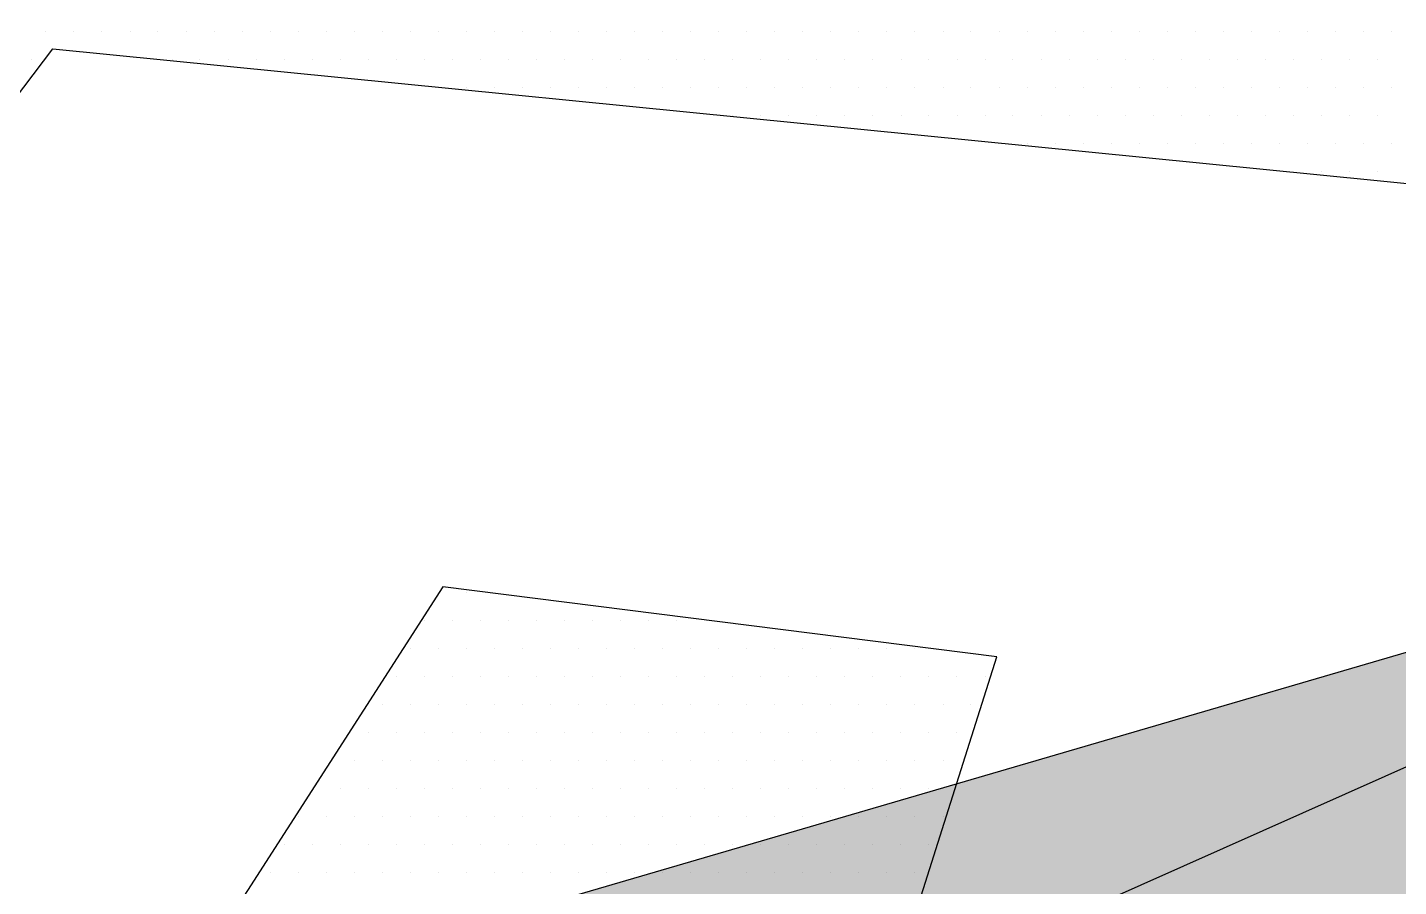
# Paper-space layout 'Layout1' of a CAD drawing. Extents: x -43 to 2298, y -18 to 768.
# Drawn here: x 369.816 to 374.303, y 424.96 to 427.772 of the extents above; entities that cross this region are included whole.
import ezdxf

# ---------------------------------------------------------------- set-up
doc = ezdxf.new("R2010")
doc.units = 0
doc.header["$LTSCALE"] = 2
doc.linetypes.add('CACHEX2', pattern=[0.75, 0.5, -0.25])
doc.layers.add('CARTOUCHE', color=7, linetype='Continuous')
doc.layers.add('LOGO', color=7, linetype='Continuous')

# ---------------------------------------------------------------- blocks, each defined once
blk = doc.blocks.new('A$C715108E3')
at = {"layer": 'LOGO', "color": 131}
for p, q in [((-1.5806, -4.7997), (-1.5806, -4.7997)), ((-1.4888, -4.7997), (-1.4888, -4.7997)), ((-1.397, -4.7997), (-1.397, -4.7997)), ((-1.305, -4.7997), (-1.305, -4.7997)), ((-1.2137, -4.7997), (-1.2137, -4.7997)), ((-1.1217, -4.7997), (-1.1217, -4.7997)), ((-1.0296, -4.7997), (-1.0296, -4.7997)), ((-0.9386, -4.7997), (-0.9386, -4.7997)), ((-0.8465, -4.7997), (-0.8465, -4.7997)), ((-0.7549, -4.7997), (-0.7549, -4.7997)), ((-0.6634, -4.7997), (-0.6634, -4.7997)), ((-0.5712, -4.7997), (-0.5712, -4.7997)), ((-0.4796, -4.7997), (-0.4796, -4.7997)), ((-0.3883, -4.7997), (-0.3883, -4.7997)), ((-0.2963, -4.7997), (-0.2963, -4.7997)), ((-0.2043, -4.7997), (-0.2043, -4.7997)), ((-0.1124, -4.7997), (-0.1124, -4.7997)), ((-0.021, -4.7997), (-0.021, -4.7997)), ((0.0708, -4.7997), (0.0708, -4.7997)), ((0.1627, -4.7997), (0.1627, -4.7997)), ((0.2541, -4.7997), (0.2541, -4.7997)), ((0.346, -4.7997), (0.346, -4.7997)), ((0.438, -4.7997), (0.438, -4.7997)), ((0.5293, -4.7997), (0.5293, -4.7997)), ((0.6213, -4.7997), (0.6213, -4.7997)), ((0.7131, -4.7997), (0.7131, -4.7997)), ((0.8044, -4.7997), (0.8044, -4.7997)), ((0.8962, -4.7997), (0.8962, -4.7997)), ((0.988, -4.7997), (0.988, -4.7997)), ((1.0801, -4.7997), (1.0801, -4.7997)), ((1.1713, -4.7997), (1.1713, -4.7997)), ((1.2634, -4.7997), (1.2634, -4.7997)), ((1.3554, -4.7997), (1.3554, -4.7997)), ((1.4466, -4.7997), (1.4466, -4.7997)), ((1.5387, -4.7997), (1.5387, -4.7997)), ((1.6305, -4.7997), (1.6305, -4.7997)), ((1.722, -4.7997), (1.722, -4.7997)), ((1.8138, -4.7997), (1.8138, -4.7997)), ((1.9056, -4.7997), (1.9056, -4.7997)), ((1.9969, -4.7997), (1.9969, -4.7997)), ((2.0889, -4.7997), (2.0889, -4.7997)), ((2.1807, -4.7997), (2.1807, -4.7997)), ((2.2726, -4.7997), (2.2726, -4.7997)), ((2.364, -4.7997), (2.364, -4.7997)), ((2.4559, -4.7997), (2.4559, -4.7997)), ((2.5477, -4.7997), (2.5477, -4.7997)), ((2.639, -4.7997), (2.639, -4.7997)), ((2.731, -4.7997), (2.731, -4.7997)), ((2.823, -4.7997), (2.823, -4.7997)), ((-1.6264, -4.892), (-1.6264, -4.892)), ((-1.2024, -4.892), (-1.2024, -4.892)), ((-1.1674, -4.892), (-1.1674, -4.892)), ((-1.0761, -4.892), (-1.0761, -4.892)), ((-0.9841, -4.892), (-0.9841, -4.892)), ((-0.8921, -4.892), (-0.8921, -4.892)), ((-0.8008, -4.892), (-0.8008, -4.892)), ((-0.7088, -4.892), (-0.7088, -4.892)), ((-0.6172, -4.892), (-0.6172, -4.892)), ((-0.5255, -4.892), (-0.5255, -4.892)), ((-0.4339, -4.892), (-0.4339, -4.892)), ((-0.3418, -4.892), (-0.3418, -4.892)), ((-0.2508, -4.892), (-0.2508, -4.892)), ((-0.1587, -4.892), (-0.1587, -4.892)), ((-0.0667, -4.892), (-0.0667, -4.892)), ((0.0251, -4.892), (0.0251, -4.892)), ((0.1166, -4.892), (0.1166, -4.892)), ((0.2084, -4.892), (0.2084, -4.892)), ((0.3002, -4.892), (0.3002, -4.892)), ((0.3915, -4.892), (0.3915, -4.892)), ((0.4835, -4.892), (0.4835, -4.892)), ((0.5755, -4.892), (0.5755, -4.892)), ((0.6668, -4.892), (0.6668, -4.892)), ((0.7588, -4.892), (0.7588, -4.892)), ((0.8509, -4.892), (0.8509, -4.892)), ((0.9425, -4.892), (0.9425, -4.892)), ((1.0341, -4.892), (1.0341, -4.892)), ((1.1258, -4.892), (1.1258, -4.892)), ((1.2178, -4.892), (1.2178, -4.892)), ((1.3091, -4.892), (1.3091, -4.892)), ((1.4011, -4.892), (1.4011, -4.892)), ((1.4929, -4.892), (1.4929, -4.892)), ((1.584, -4.892), (1.584, -4.892)), ((1.6762, -4.892), (1.6762, -4.892)), ((1.7681, -4.892), (1.7681, -4.892)), ((1.8591, -4.892), (1.8591, -4.892)), ((1.9512, -4.892), (1.9512, -4.892)), ((2.0432, -4.892), (2.0432, -4.892)), ((2.1344, -4.892), (2.1344, -4.892)), ((2.2265, -4.892), (2.2265, -4.892)), ((2.3183, -4.892), (2.3183, -4.892)), ((2.4101, -4.892), (2.4101, -4.892)), ((2.5018, -4.892), (2.5018, -4.892)), ((2.5934, -4.892), (2.5934, -4.892)), ((2.6854, -4.892), (2.6854, -4.892)), ((2.7767, -4.892), (2.7767, -4.892)), ((-0.2811, -4.9833), (-0.2811, -4.9833)), ((-0.2043, -4.9833), (-0.2043, -4.9833)), ((-0.1124, -4.9833), (-0.1124, -4.9833)), ((-0.021, -4.9833), (-0.021, -4.9833)), ((0.0708, -4.9833), (0.0708, -4.9833)), ((0.1627, -4.9833), (0.1627, -4.9833)), ((0.2541, -4.9833), (0.2541, -4.9833)), ((0.346, -4.9833), (0.346, -4.9833)), ((0.438, -4.9833), (0.438, -4.9833)), ((0.5293, -4.9833), (0.5293, -4.9833)), ((0.6213, -4.9833), (0.6213, -4.9833)), ((0.7131, -4.9833), (0.7131, -4.9833)), ((0.8044, -4.9833), (0.8044, -4.9833)), ((0.8962, -4.9833), (0.8962, -4.9833)), ((0.988, -4.9833), (0.988, -4.9833)), ((1.0801, -4.9833), (1.0801, -4.9833)), ((1.1713, -4.9833), (1.1713, -4.9833)), ((1.2634, -4.9833), (1.2634, -4.9833)), ((1.3554, -4.9833), (1.3554, -4.9833)), ((1.4466, -4.9833), (1.4466, -4.9833)), ((1.5387, -4.9833), (1.5387, -4.9833)), ((1.6305, -4.9833), (1.6305, -4.9833)), ((1.722, -4.9833), (1.722, -4.9833)), ((1.8138, -4.9833), (1.8138, -4.9833)), ((1.9056, -4.9833), (1.9056, -4.9833)), ((1.9969, -4.9833), (1.9969, -4.9833)), ((2.0889, -4.9833), (2.0889, -4.9833)), ((2.1807, -4.9833), (2.1807, -4.9833)), ((2.2726, -4.9833), (2.2726, -4.9833)), ((2.364, -4.9833), (2.364, -4.9833)), ((2.4559, -4.9833), (2.4559, -4.9833)), ((2.5477, -4.9833), (2.5477, -4.9833)), ((2.639, -4.9833), (2.639, -4.9833)), ((2.731, -4.9833), (2.731, -4.9833)), ((2.823, -4.9833), (2.823, -4.9833)), ((0.6408, -5.0748), (0.6408, -5.0748)), ((0.6668, -5.0748), (0.6668, -5.0748)), ((0.7588, -5.0748), (0.7588, -5.0748)), ((0.8509, -5.0748), (0.8509, -5.0748)), ((0.9425, -5.0748), (0.9425, -5.0748)), ((1.0341, -5.0748), (1.0341, -5.0748)), ((1.1258, -5.0748), (1.1258, -5.0748)), ((1.2178, -5.0748), (1.2178, -5.0748)), ((1.3091, -5.0748), (1.3091, -5.0748)), ((1.4011, -5.0748), (1.4011, -5.0748)), ((1.4929, -5.0748), (1.4929, -5.0748)), ((1.584, -5.0748), (1.584, -5.0748)), ((1.6762, -5.0748), (1.6762, -5.0748)), ((1.7681, -5.0748), (1.7681, -5.0748)), ((1.8591, -5.0748), (1.8591, -5.0748)), ((1.9512, -5.0748), (1.9512, -5.0748)), ((2.0432, -5.0748), (2.0432, -5.0748)), ((2.1344, -5.0748), (2.1344, -5.0748)), ((2.2265, -5.0748), (2.2265, -5.0748)), ((2.3183, -5.0748), (2.3183, -5.0748)), ((2.4101, -5.0748), (2.4101, -5.0748)), ((2.5018, -5.0748), (2.5018, -5.0748)), ((2.5934, -5.0748), (2.5934, -5.0748)), ((2.6854, -5.0748), (2.6854, -5.0748)), ((2.7767, -5.0748), (2.7767, -5.0748)), ((1.5619, -5.1674), (1.5619, -5.1674)), ((1.6305, -5.1674), (1.6305, -5.1674)), ((1.722, -5.1674), (1.722, -5.1674)), ((1.8138, -5.1674), (1.8138, -5.1674)), ((1.9056, -5.1674), (1.9056, -5.1674)), ((1.9969, -5.1674), (1.9969, -5.1674)), ((2.0889, -5.1674), (2.0889, -5.1674)), ((2.1807, -5.1674), (2.1807, -5.1674)), ((2.2726, -5.1674), (2.2726, -5.1674)), ((2.364, -5.1674), (2.364, -5.1674)), ((2.4559, -5.1674), (2.4559, -5.1674)), ((2.5477, -5.1674), (2.5477, -5.1674)), ((2.639, -5.1674), (2.639, -5.1674)), ((2.731, -5.1674), (2.731, -5.1674)), ((2.823, -5.1674), (2.823, -5.1674)), ((2.4836, -5.2586), (2.4836, -5.2586)), ((2.5018, -5.2586), (2.5018, -5.2586)), ((2.5934, -5.2586), (2.5934, -5.2586)), ((2.6854, -5.2586), (2.6854, -5.2586)), ((2.7767, -5.2586), (2.7767, -5.2586)), ((-0.2929, -6.6344), (-0.2929, -6.6344)), ((-0.2043, -6.6344), (-0.2043, -6.6344)), ((-0.3518, -6.7259), (-0.3518, -6.7259)), ((-0.342, -6.7259), (-0.342, -6.7259)), ((-0.2508, -6.7259), (-0.2508, -6.7259)), ((-0.1587, -6.7259), (-0.1587, -6.7259)), ((-0.0667, -6.7259), (-0.0667, -6.7259)), ((0.0251, -6.7259), (0.0251, -6.7259)), ((0.1166, -6.7259), (0.1166, -6.7259)), ((0.2084, -6.7259), (0.2084, -6.7259)), ((0.3002, -6.7259), (0.3002, -6.7259)), ((0.3917, -6.7259), (0.3917, -6.7259)), ((0.4835, -6.7259), (0.4835, -6.7259)), ((0.5755, -6.7259), (0.5755, -6.7259)), ((-0.4108, -6.8181), (-0.4108, -6.8181)), ((-0.3879, -6.8181), (-0.3879, -6.8181)), ((-0.2963, -6.8181), (-0.2963, -6.8181)), ((-0.2043, -6.8181), (-0.2043, -6.8181)), ((-0.1124, -6.8181), (-0.1124, -6.8181)), ((-0.0212, -6.8181), (-0.0212, -6.8181)), ((0.0708, -6.8181), (0.0708, -6.8181)), ((0.1627, -6.8181), (0.1627, -6.8181)), ((0.2541, -6.8181), (0.2541, -6.8181)), ((0.346, -6.8181), (0.346, -6.8181)), ((0.4378, -6.8181), (0.4378, -6.8181)), ((0.5293, -6.8181), (0.5293, -6.8181)), ((0.6211, -6.8181), (0.6211, -6.8181)), ((0.7131, -6.8181), (0.7131, -6.8181)), ((0.8044, -6.8181), (0.8044, -6.8181)), ((0.8964, -6.8181), (0.8964, -6.8181)), ((0.988, -6.8181), (0.988, -6.8181)), ((1.0801, -6.8181), (1.0801, -6.8181)), ((1.1717, -6.8181), (1.1717, -6.8181)), ((1.2634, -6.8181), (1.2634, -6.8181)), ((-0.4702, -6.9095), (-0.4702, -6.9095)), ((-0.434, -6.9095), (-0.434, -6.9095)), ((-0.342, -6.9095), (-0.342, -6.9095)), ((-0.2508, -6.9095), (-0.2508, -6.9095)), ((-0.1587, -6.9095), (-0.1587, -6.9095)), ((-0.0667, -6.9095), (-0.0667, -6.9095)), ((0.0251, -6.9095), (0.0251, -6.9095)), ((0.1166, -6.9095), (0.1166, -6.9095)), ((0.2084, -6.9095), (0.2084, -6.9095)), ((0.3002, -6.9095), (0.3002, -6.9095)), ((0.3917, -6.9095), (0.3917, -6.9095)), ((0.4835, -6.9095), (0.4835, -6.9095)), ((0.5755, -6.9095), (0.5755, -6.9095)), ((0.6668, -6.9095), (0.6668, -6.9095)), ((0.7588, -6.9095), (0.7588, -6.9095)), ((0.8507, -6.9095), (0.8507, -6.9095)), ((0.9423, -6.9095), (0.9423, -6.9095)), ((1.034, -6.9095), (1.034, -6.9095)), ((1.1256, -6.9095), (1.1256, -6.9095)), ((1.2176, -6.9095), (1.2176, -6.9095)), ((1.3089, -6.9095), (1.3089, -6.9095)), ((1.4009, -6.9095), (1.4009, -6.9095)), ((1.4929, -6.9095), (1.4929, -6.9095)), ((-0.5293, -7.0019), (-0.5293, -7.0019)), ((-0.4796, -7.0019), (-0.4796, -7.0019)), ((-0.3879, -7.0019), (-0.3879, -7.0019)), ((-0.2963, -7.0019), (-0.2963, -7.0019)), ((-0.2043, -7.0019), (-0.2043, -7.0019)), ((-0.1124, -7.0019), (-0.1124, -7.0019)), ((-0.0212, -7.0019), (-0.0212, -7.0019)), ((0.0708, -7.0019), (0.0708, -7.0019)), ((0.1627, -7.0019), (0.1627, -7.0019)), ((0.2541, -7.0019), (0.2541, -7.0019)), ((0.346, -7.0019), (0.346, -7.0019)), ((0.4378, -7.0019), (0.4378, -7.0019)), ((0.5293, -7.0019), (0.5293, -7.0019)), ((0.6211, -7.0019), (0.6211, -7.0019)), ((0.7131, -7.0019), (0.7131, -7.0019)), ((0.8044, -7.0019), (0.8044, -7.0019)), ((0.8964, -7.0019), (0.8964, -7.0019)), ((0.988, -7.0019), (0.988, -7.0019)), ((1.0801, -7.0019), (1.0801, -7.0019)), ((1.1717, -7.0019), (1.1717, -7.0019)), ((1.2634, -7.0019), (1.2634, -7.0019)), ((1.3554, -7.0019), (1.3554, -7.0019)), ((1.4466, -7.0019), (1.4466, -7.0019)), ((-0.5877, -7.0932), (-0.5877, -7.0932)), ((-0.5257, -7.0932), (-0.5257, -7.0932)), ((-0.434, -7.0932), (-0.434, -7.0932)), ((-0.342, -7.0932), (-0.342, -7.0932)), ((-0.2508, -7.0932), (-0.2508, -7.0932)), ((-0.1587, -7.0932), (-0.1587, -7.0932)), ((-0.0667, -7.0932), (-0.0667, -7.0932)), ((0.0251, -7.0932), (0.0251, -7.0932)), ((0.1166, -7.0932), (0.1166, -7.0932)), ((0.2084, -7.0932), (0.2084, -7.0932)), ((0.3002, -7.0932), (0.3002, -7.0932)), ((0.3917, -7.0932), (0.3917, -7.0932)), ((0.4835, -7.0932), (0.4835, -7.0932)), ((0.5755, -7.0932), (0.5755, -7.0932)), ((0.6668, -7.0932), (0.6668, -7.0932)), ((0.7588, -7.0932), (0.7588, -7.0932)), ((0.8507, -7.0932), (0.8507, -7.0932)), ((0.9423, -7.0932), (0.9423, -7.0932)), ((1.034, -7.0932), (1.034, -7.0932)), ((1.1256, -7.0932), (1.1256, -7.0932)), ((1.2176, -7.0932), (1.2176, -7.0932)), ((1.3089, -7.0932), (1.3089, -7.0932)), ((1.4009, -7.0932), (1.4009, -7.0932)), ((-0.647, -7.1847), (-0.647, -7.1847)), ((-0.5712, -7.1847), (-0.5712, -7.1847)), ((-0.4796, -7.1847), (-0.4796, -7.1847)), ((-0.3879, -7.1847), (-0.3879, -7.1847)), ((-0.2963, -7.1847), (-0.2963, -7.1847)), ((-0.2043, -7.1847), (-0.2043, -7.1847)), ((-0.1124, -7.1847), (-0.1124, -7.1847)), ((-0.0212, -7.1847), (-0.0212, -7.1847)), ((0.0708, -7.1847), (0.0708, -7.1847)), ((0.1627, -7.1847), (0.1627, -7.1847)), ((0.2541, -7.1847), (0.2541, -7.1847)), ((0.346, -7.1847), (0.346, -7.1847)), ((0.4378, -7.1847), (0.4378, -7.1847)), ((0.5293, -7.1847), (0.5293, -7.1847)), ((0.6211, -7.1847), (0.6211, -7.1847)), ((0.7131, -7.1847), (0.7131, -7.1847)), ((0.8044, -7.1847), (0.8044, -7.1847)), ((0.8964, -7.1847), (0.8964, -7.1847)), ((0.988, -7.1847), (0.988, -7.1847)), ((1.0801, -7.1847), (1.0801, -7.1847)), ((1.1717, -7.1847), (1.1717, -7.1847)), ((1.2634, -7.1847), (1.2634, -7.1847)), ((1.3554, -7.1847), (1.3554, -7.1847)), ((-0.7062, -7.2771), (-0.7062, -7.2771)), ((-0.6173, -7.2771), (-0.6173, -7.2771)), ((-0.5257, -7.2771), (-0.5257, -7.2771)), ((-0.434, -7.2771), (-0.434, -7.2771)), ((-0.342, -7.2771), (-0.342, -7.2771)), ((-0.2508, -7.2771), (-0.2508, -7.2771)), ((-0.1587, -7.2771), (-0.1587, -7.2771)), ((-0.0667, -7.2771), (-0.0667, -7.2771)), ((0.0251, -7.2771), (0.0251, -7.2771)), ((0.1166, -7.2771), (0.1166, -7.2771)), ((0.2084, -7.2771), (0.2084, -7.2771)), ((0.3002, -7.2771), (0.3002, -7.2771)), ((0.3917, -7.2771), (0.3917, -7.2771)), ((0.4835, -7.2771), (0.4835, -7.2771)), ((0.5755, -7.2771), (0.5755, -7.2771)), ((0.6668, -7.2771), (0.6668, -7.2771)), ((0.7588, -7.2771), (0.7588, -7.2771)), ((0.8507, -7.2771), (0.8507, -7.2771)), ((0.9423, -7.2771), (0.9423, -7.2771)), ((1.034, -7.2771), (1.034, -7.2771)), ((1.1256, -7.2771), (1.1256, -7.2771)), ((1.2176, -7.2771), (1.2176, -7.2771)), ((1.3089, -7.2771), (1.3089, -7.2771)), ((-0.765, -7.3683), (-0.765, -7.3683)), ((-0.7549, -7.3683), (-0.7549, -7.3683)), ((-0.6633, -7.3683), (-0.6633, -7.3683)), ((-0.5712, -7.3683), (-0.5712, -7.3683)), ((-0.4796, -7.3683), (-0.4796, -7.3683)), ((-0.3879, -7.3683), (-0.3879, -7.3683)), ((-0.2963, -7.3683), (-0.2963, -7.3683)), ((-0.2043, -7.3683), (-0.2043, -7.3683)), ((-0.1124, -7.3683), (-0.1124, -7.3683)), ((-0.0212, -7.3683), (-0.0212, -7.3683)), ((0.0708, -7.3683), (0.0708, -7.3683)), ((0.1627, -7.3683), (0.1627, -7.3683)), ((0.2541, -7.3683), (0.2541, -7.3683)), ((0.346, -7.3683), (0.346, -7.3683)), ((0.4378, -7.3683), (0.4378, -7.3683)), ((0.5293, -7.3683), (0.5293, -7.3683)), ((0.6211, -7.3683), (0.6211, -7.3683)), ((0.7131, -7.3683), (0.7131, -7.3683)), ((0.8044, -7.3683), (0.8044, -7.3683)), ((0.8964, -7.3683), (0.8964, -7.3683)), ((0.988, -7.3683), (0.988, -7.3683)), ((1.0801, -7.3683), (1.0801, -7.3683)), ((1.1717, -7.3683), (1.1717, -7.3683)), ((1.2634, -7.3683), (1.2634, -7.3683)), ((1.3554, -7.3683), (1.3554, -7.3683)), ((-0.8237, -7.46), (-0.8237, -7.46)), ((-0.801, -7.46), (-0.801, -7.46)), ((-0.709, -7.46), (-0.709, -7.46)), ((-0.6173, -7.46), (-0.6173, -7.46)), ((-0.5257, -7.46), (-0.5257, -7.46)), ((-0.434, -7.46), (-0.434, -7.46)), ((-0.342, -7.46), (-0.342, -7.46)), ((-0.2508, -7.46), (-0.2508, -7.46)), ((-0.1587, -7.46), (-0.1587, -7.46)), ((-0.0667, -7.46), (-0.0667, -7.46)), ((0.0251, -7.46), (0.0251, -7.46)), ((0.1166, -7.46), (0.1166, -7.46)), ((0.2084, -7.46), (0.2084, -7.46)), ((0.3002, -7.46), (0.3002, -7.46)), ((0.3917, -7.46), (0.3917, -7.46)), ((0.4835, -7.46), (0.4835, -7.46)), ((0.5755, -7.46), (0.5755, -7.46)), ((0.6668, -7.46), (0.6668, -7.46)), ((0.7588, -7.46), (0.7588, -7.46)), ((0.8507, -7.46), (0.8507, -7.46)), ((0.9423, -7.46), (0.9423, -7.46)), ((1.034, -7.46), (1.034, -7.46)), ((1.1256, -7.46), (1.1256, -7.46)), ((1.2176, -7.46), (1.2176, -7.46)), ((1.3089, -7.46), (1.3089, -7.46)), ((-0.8831, -7.5524), (-0.8831, -7.5524)), ((-0.8465, -7.5524), (-0.8465, -7.5524)), ((-0.7549, -7.5524), (-0.7549, -7.5524)), ((-0.6633, -7.5524), (-0.6633, -7.5524)), ((-0.5712, -7.5524), (-0.5712, -7.5524)), ((-0.4796, -7.5524), (-0.4796, -7.5524)), ((-0.3879, -7.5524), (-0.3879, -7.5524)), ((-0.2963, -7.5524), (-0.2963, -7.5524)), ((-0.2043, -7.5524), (-0.2043, -7.5524)), ((-0.1124, -7.5524), (-0.1124, -7.5524)), ((-0.0212, -7.5524), (-0.0212, -7.5524)), ((0.0708, -7.5524), (0.0708, -7.5524)), ((0.1627, -7.5524), (0.1627, -7.5524)), ((0.2541, -7.5524), (0.2541, -7.5524)), ((0.346, -7.5524), (0.346, -7.5524)), ((0.4378, -7.5524), (0.4378, -7.5524)), ((0.5293, -7.5524), (0.5293, -7.5524)), ((0.6211, -7.5524), (0.6211, -7.5524)), ((0.7131, -7.5524), (0.7131, -7.5524)), ((0.8044, -7.5524), (0.8044, -7.5524)), ((0.8964, -7.5524), (0.8964, -7.5524)), ((0.988, -7.5524), (0.988, -7.5524)), ((1.0801, -7.5524), (1.0801, -7.5524)), ((1.1717, -7.5524), (1.1717, -7.5524)), ((1.2634, -7.5524), (1.2634, -7.5524))]:
    blk.add_line(p, q, dxfattribs=at)
blk.add_lwpolyline([(-1.8895, -11.7452), (-0.5622, -9.8309), (1.2247, -9.9595), (2.246, -8.4278), (1.0713, -8.3007), (1.531, -6.8464), (-0.2811, -6.6172), (-1.43, -8.4029), (-1.379, -8.0709), (-3.7783, -7.7906), (-1.5572, -4.8561), (4.8497, -5.4935), (3.9051, -3.7588)], dxfattribs=at)
blk = doc.blocks.new('A$C581E6685')
at = {"layer": 'LOGO'}
for color, points in [(142, [(-45.3965, 37.4846), (-39.5666, 28.8703), (-39.344, 28.5414), (-39.8519, 24.2064), (-36.9477, 25.4853), (-26.3566, 30.2032), (-36.1863, 24.0789), (-38.2746, 22.2236), (-38.1337, 21.2132), (-33.6363, 11.1845), (-39.5393, 21.4709), (-40.6525, 23.2405), (-42.0615, 23.3525), (-53.1072, 18.3767), (-43.3972, 24.4856), (-40.4756, 26.2259), (-40.684, 26.8894)]), (140, [(-45.3965, 37.4846), (-41.9745, 25.9278), (-41.7809, 23.8865), (-42.0615, 23.3525), (-44.9268, 21.9767), (-53.1072, 18.3767), (-40.8028, 21.6905), (-39.5666, 22.0268), (-38.2746, 22.2236), (-38.1337, 21.2132), (-33.6363, 11.1845), (-36.0802, 21.4612), (-37.3405, 24.3346), (-37.4251, 24.9804), (-36.9477, 25.4853), (-26.3566, 30.2032), (-37.8747, 26.8339), (-39.7286, 26.4119), (-40.3751, 26.6371), (-40.684, 26.8894)])]:
    blk.add_hatch(color=color, dxfattribs=at).paths.add_polyline_path(points)
at = {"layer": 'LOGO', "color": 142}
blk.add_lwpolyline([(-45.3965, 37.4846), (-39.3434, 28.5414), (-39.8519, 24.2064), (-36.9477, 25.4853), (-26.3566, 30.2032), (-36.1857, 24.0789), (-38.2739, 22.2236), (-38.1337, 21.2132), (-33.6358, 11.1845), (-39.5393, 21.4709), (-40.6518, 23.2405), (-42.0615, 23.3525), (-53.1072, 18.3767), (-43.3964, 24.4856), (-40.4756, 26.2259), (-40.6836, 26.8894)], close=True, dxfattribs=at)
at = {"layer": 'LOGO', "color": 140}
blk.add_lwpolyline([(-45.3965, 37.4846), (-41.9745, 25.9278), (-41.7804, 23.8865), (-42.0615, 23.3525), (-44.9268, 21.9767), (-53.1072, 18.3767), (-40.8028, 21.6905), (-39.5666, 22.0268), (-38.2739, 22.2236), (-38.1337, 21.2132), (-33.6358, 11.1845), (-36.0802, 21.4612), (-37.3405, 24.3346), (-37.4251, 24.9804), (-36.9477, 25.4853), (-26.3566, 30.2032), (-37.8741, 26.8339), (-39.7286, 26.4119), (-40.3748, 26.6371), (-40.6836, 26.8894)], close=True, dxfattribs=at)
at = {"layer": 'LOGO', "color": 32, "linetype": 'CACHEX2', "ltscale": 1.5}
blk.add_ellipse((-38.0538, 23.8138), major_axis=(-19.0311, -3.534), ratio=0.590567, dxfattribs=at)
at = {"layer": 'LOGO', "color": 32}
blk.add_ellipse((-37.6144, 23.8499), major_axis=(-13.5768, -4.2839), ratio=0.791971, dxfattribs=at)
at = {"layer": 'CARTOUCHE'}
blk.add_blockref('A$C715108E3', (-31.6739, 36.3189), dxfattribs=at)

psp = doc.layouts.get("Layout1")

# ---------------------------------------------------------------- block references
at = {"layer": 'LOGO'}
psp.add_blockref('A$C581E6685', (403.1308, 396.2391), dxfattribs=at)

doc.saveas('drawing.dxf')
